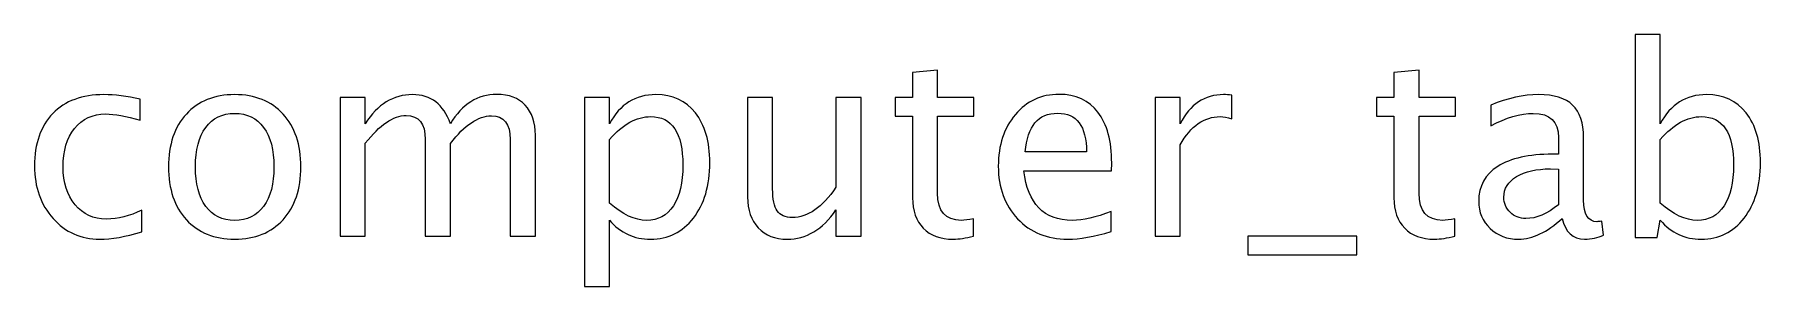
# Model space of a CAD drawing. Header units: centimetres. Extents: x -145 to 75, y -70 to 149.
# Drawn here: x -145.03 to -133.39, y 101.93 to 103.63 of the extents above; entities that cross this region are included whole.
import ezdxf

# ---------------------------------------------------------------- set-up
doc = ezdxf.new("R2010")
doc.units = ezdxf.units.CM
doc.header["$MEASUREMENT"] = 0
doc.layers.add('Layer 1', color=7, linetype='Continuous')

msp = doc.modelspace()

# ---------------------------------------------------------------- linework, layer by layer
at = {"layer": 'Layer 1'}
for points, knots in [([(-134.23418, 102.25536), (-134.23418, 102.25536), (-134.23418, 103.6259), (-134.23418, 103.6259), (-134.23418, 103.6259), (-134.23418, 103.6259), (-134.06484, 103.6259), (-134.06484, 103.6259), (-134.06484, 103.6259), (-134.06484, 103.6259), (-134.06484, 103.02412), (-134.06484, 103.02412), (-134.06484, 103.02412), (-133.99546, 103.15494), (-133.8911, 103.2202), (-133.75205, 103.2202), (-133.75205, 103.2202), (-133.63945, 103.2202), (-133.55096, 103.17934), (-133.48629, 103.09732), (-133.48629, 103.09732), (-133.42161, 103.0153), (-133.38927, 102.90329), (-133.38927, 102.7613), (-133.38927, 102.7613), (-133.38927, 102.60666), (-133.42602, 102.48172), (-133.49922, 102.38706), (-133.49922, 102.38706), (-133.57242, 102.2921), (-133.66885, 102.24477), (-133.78821, 102.24477), (-133.78821, 102.24477), (-133.89904, 102.24477), (-133.99135, 102.28711), (-134.06484, 102.37207), (-134.06484, 102.37207), (-134.06484, 102.37207), (-134.08542, 102.25536), (-134.08542, 102.25536), (-134.08542, 102.25536), (-134.08542, 102.25536), (-134.23418, 102.25536), (-134.23418, 102.25536)], [0, 0, 0, 0, 0.08333333, 0.08333333, 0.08333333, 0.08333333, 0.16666667, 0.16666667, 0.16666667, 0.16666667, 0.25, 0.25, 0.25, 0.25, 0.33333333, 0.33333333, 0.33333333, 0.33333333, 0.41666667, 0.41666667, 0.41666667, 0.41666667, 0.5, 0.5, 0.5, 0.5, 0.58333333, 0.58333333, 0.58333333, 0.58333333, 0.66666667, 0.66666667, 0.66666667, 0.66666667, 0.75, 0.75, 0.75, 0.75, 0.83333333, 0.83333333, 0.83333333, 0.83333333, 1, 1, 1, 1]), ([(-138.69592, 102.26623), (-138.74825, 102.25183), (-138.79382, 102.24477), (-138.83233, 102.24477), (-138.83233, 102.24477), (-138.91876, 102.24477), (-138.98608, 102.26947), (-139.0343, 102.31886), (-139.0343, 102.31886), (-139.0828, 102.36825), (-139.10691, 102.43674), (-139.10691, 102.52464), (-139.10691, 102.52464), (-139.10691, 102.52464), (-139.10691, 103.0738), (-139.10691, 103.0738), (-139.10691, 103.0738), (-139.10691, 103.0738), (-139.22392, 103.0738), (-139.22392, 103.0738), (-139.22392, 103.0738), (-139.22392, 103.0738), (-139.22392, 103.2008), (-139.22392, 103.2008), (-139.22392, 103.2008), (-139.22392, 103.2008), (-139.10691, 103.2008), (-139.10691, 103.2008), (-139.10691, 103.2008), (-139.10691, 103.2008), (-139.10691, 103.36984), (-139.10691, 103.36984), (-139.10691, 103.36984), (-139.10691, 103.36984), (-138.93758, 103.38601), (-138.93758, 103.38601), (-138.93758, 103.38601), (-138.93758, 103.38601), (-138.93758, 103.2008), (-138.93758, 103.2008), (-138.93758, 103.2008), (-138.93758, 103.2008), (-138.6924, 103.2008), (-138.6924, 103.2008), (-138.6924, 103.2008), (-138.6924, 103.2008), (-138.6924, 103.0738), (-138.6924, 103.0738), (-138.6924, 103.0738), (-138.6924, 103.0738), (-138.93758, 103.0738), (-138.93758, 103.0738), (-138.93758, 103.0738), (-138.93758, 103.0738), (-138.93758, 102.55522), (-138.93758, 102.55522), (-138.93758, 102.55522), (-138.93758, 102.43292), (-138.88437, 102.37177), (-138.77824, 102.37177), (-138.77824, 102.37177), (-138.7556, 102.37177), (-138.72826, 102.3756), (-138.69592, 102.38294), (-138.69592, 102.38294), (-138.69592, 102.38294), (-138.69592, 102.26623), (-138.69592, 102.26623)], [0, 0, 0, 0, 0.05555556, 0.05555556, 0.05555556, 0.05555556, 0.11111111, 0.11111111, 0.11111111, 0.11111111, 0.16666667, 0.16666667, 0.16666667, 0.16666667, 0.22222222, 0.22222222, 0.22222222, 0.22222222, 0.27777778, 0.27777778, 0.27777778, 0.27777778, 0.33333333, 0.33333333, 0.33333333, 0.33333333, 0.38888889, 0.38888889, 0.38888889, 0.38888889, 0.44444444, 0.44444444, 0.44444444, 0.44444444, 0.5, 0.5, 0.5, 0.5, 0.55555556, 0.55555556, 0.55555556, 0.55555556, 0.61111111, 0.61111111, 0.61111111, 0.61111111, 0.66666667, 0.66666667, 0.66666667, 0.66666667, 0.72222222, 0.72222222, 0.72222222, 0.72222222, 0.77777778, 0.77777778, 0.77777778, 0.77777778, 0.83333333, 0.83333333, 0.83333333, 0.83333333, 0.88888889, 0.88888889, 0.88888889, 0.88888889, 1, 1, 1, 1]), ([(-135.44978, 102.26623), (-135.50211, 102.25183), (-135.54768, 102.24477), (-135.58619, 102.24477), (-135.58619, 102.24477), (-135.67262, 102.24477), (-135.73994, 102.26947), (-135.78816, 102.31886), (-135.78816, 102.31886), (-135.83666, 102.36825), (-135.86077, 102.43674), (-135.86077, 102.52464), (-135.86077, 102.52464), (-135.86077, 102.52464), (-135.86077, 103.0738), (-135.86077, 103.0738), (-135.86077, 103.0738), (-135.86077, 103.0738), (-135.97778, 103.0738), (-135.97778, 103.0738), (-135.97778, 103.0738), (-135.97778, 103.0738), (-135.97778, 103.2008), (-135.97778, 103.2008), (-135.97778, 103.2008), (-135.97778, 103.2008), (-135.86077, 103.2008), (-135.86077, 103.2008), (-135.86077, 103.2008), (-135.86077, 103.2008), (-135.86077, 103.36984), (-135.86077, 103.36984), (-135.86077, 103.36984), (-135.86077, 103.36984), (-135.69144, 103.38601), (-135.69144, 103.38601), (-135.69144, 103.38601), (-135.69144, 103.38601), (-135.69144, 103.2008), (-135.69144, 103.2008), (-135.69144, 103.2008), (-135.69144, 103.2008), (-135.44626, 103.2008), (-135.44626, 103.2008), (-135.44626, 103.2008), (-135.44626, 103.2008), (-135.44626, 103.0738), (-135.44626, 103.0738), (-135.44626, 103.0738), (-135.44626, 103.0738), (-135.69144, 103.0738), (-135.69144, 103.0738), (-135.69144, 103.0738), (-135.69144, 103.0738), (-135.69144, 102.55522), (-135.69144, 102.55522), (-135.69144, 102.55522), (-135.69144, 102.43292), (-135.63823, 102.37177), (-135.5321, 102.37177), (-135.5321, 102.37177), (-135.50946, 102.37177), (-135.48212, 102.3756), (-135.44978, 102.38294), (-135.44978, 102.38294), (-135.44978, 102.38294), (-135.44978, 102.26623), (-135.44978, 102.26623)], [0, 0, 0, 0, 0.05555556, 0.05555556, 0.05555556, 0.05555556, 0.11111111, 0.11111111, 0.11111111, 0.11111111, 0.16666667, 0.16666667, 0.16666667, 0.16666667, 0.22222222, 0.22222222, 0.22222222, 0.22222222, 0.27777778, 0.27777778, 0.27777778, 0.27777778, 0.33333333, 0.33333333, 0.33333333, 0.33333333, 0.38888889, 0.38888889, 0.38888889, 0.38888889, 0.44444444, 0.44444444, 0.44444444, 0.44444444, 0.5, 0.5, 0.5, 0.5, 0.55555556, 0.55555556, 0.55555556, 0.55555556, 0.61111111, 0.61111111, 0.61111111, 0.61111111, 0.66666667, 0.66666667, 0.66666667, 0.66666667, 0.72222222, 0.72222222, 0.72222222, 0.72222222, 0.77777778, 0.77777778, 0.77777778, 0.77777778, 0.83333333, 0.83333333, 0.83333333, 0.83333333, 0.88888889, 0.88888889, 0.88888889, 0.88888889, 1, 1, 1, 1]), ([(-144.30364, 102.29416), (-144.41329, 102.26124), (-144.50795, 102.24477), (-144.58762, 102.24477), (-144.58762, 102.24477), (-144.71403, 102.24477), (-144.81869, 102.29152), (-144.90189, 102.38471), (-144.90189, 102.38471), (-144.98508, 102.47819), (-145.02683, 102.59608), (-145.02683, 102.73807), (-145.02683, 102.73807), (-145.02683, 102.88977), (-144.98567, 103.00824), (-144.90336, 103.09291), (-144.90336, 103.09291), (-144.82104, 103.17787), (-144.7061, 103.2202), (-144.55852, 103.2202), (-144.55852, 103.2202), (-144.4859, 103.2202), (-144.40418, 103.21021), (-144.31422, 103.19022), (-144.31422, 103.19022), (-144.31422, 103.19022), (-144.31422, 103.04734), (-144.31422, 103.04734), (-144.31422, 103.04734), (-144.40976, 103.07557), (-144.48767, 103.08968), (-144.54764, 103.08968), (-144.54764, 103.08968), (-144.63466, 103.08968), (-144.70433, 103.05704), (-144.75637, 102.99207), (-144.75637, 102.99207), (-144.8084, 102.9271), (-144.83457, 102.84038), (-144.83457, 102.73219), (-144.83457, 102.73219), (-144.83457, 102.62724), (-144.80752, 102.54258), (-144.75372, 102.47761), (-144.75372, 102.47761), (-144.69992, 102.41293), (-144.62966, 102.38059), (-144.54235, 102.38059), (-144.54235, 102.38059), (-144.46503, 102.38059), (-144.38566, 102.40058), (-144.30364, 102.44057), (-144.30364, 102.44057), (-144.30364, 102.44057), (-144.30364, 102.29416), (-144.30364, 102.29416)], [0, 0, 0, 0, 0.06666667, 0.06666667, 0.06666667, 0.06666667, 0.13333333, 0.13333333, 0.13333333, 0.13333333, 0.2, 0.2, 0.2, 0.2, 0.26666667, 0.26666667, 0.26666667, 0.26666667, 0.33333333, 0.33333333, 0.33333333, 0.33333333, 0.4, 0.4, 0.4, 0.4, 0.46666667, 0.46666667, 0.46666667, 0.46666667, 0.53333333, 0.53333333, 0.53333333, 0.53333333, 0.6, 0.6, 0.6, 0.6, 0.66666667, 0.66666667, 0.66666667, 0.66666667, 0.73333333, 0.73333333, 0.73333333, 0.73333333, 0.8, 0.8, 0.8, 0.8, 0.86666667, 0.86666667, 0.86666667, 0.86666667, 1, 1, 1, 1]), ([(-143.67716, 102.24477), (-143.81445, 102.24477), (-143.92322, 102.28858), (-144.00318, 102.37618), (-144.00318, 102.37618), (-144.08344, 102.46379), (-144.12342, 102.58285), (-144.12342, 102.73308), (-144.12342, 102.73308), (-144.12342, 102.88301), (-144.08344, 103.00178), (-144.00318, 103.08909), (-144.00318, 103.08909), (-143.92322, 103.1764), (-143.81445, 103.2202), (-143.67716, 103.2202), (-143.67716, 103.2202), (-143.53987, 103.2202), (-143.43109, 103.1764), (-143.35113, 103.08909), (-143.35113, 103.08909), (-143.27087, 103.00178), (-143.23089, 102.88301), (-143.23089, 102.73308), (-143.23089, 102.73308), (-143.23089, 102.58285), (-143.27087, 102.46379), (-143.35113, 102.37618), (-143.35113, 102.37618), (-143.43109, 102.28858), (-143.53987, 102.24477), (-143.67716, 102.24477)], [0, 0, 0, 0, 0.11111111, 0.11111111, 0.11111111, 0.11111111, 0.22222222, 0.22222222, 0.22222222, 0.22222222, 0.33333333, 0.33333333, 0.33333333, 0.33333333, 0.44444444, 0.44444444, 0.44444444, 0.44444444, 0.55555556, 0.55555556, 0.55555556, 0.55555556, 0.66666667, 0.66666667, 0.66666667, 0.66666667, 0.77777778, 0.77777778, 0.77777778, 0.77777778, 1, 1, 1, 1]), ([(-142.96572, 102.26594), (-142.96572, 102.26594), (-142.96572, 103.2008), (-142.96572, 103.2008), (-142.96572, 103.2008), (-142.96572, 103.2008), (-142.79638, 103.2008), (-142.79638, 103.2008), (-142.79638, 103.2008), (-142.79638, 103.2008), (-142.79638, 103.02412), (-142.79638, 103.02412), (-142.79638, 103.02412), (-142.71377, 103.15494), (-142.60794, 103.2202), (-142.47829, 103.2202), (-142.47829, 103.2202), (-142.35335, 103.2202), (-142.26839, 103.15494), (-142.22312, 103.02412), (-142.22312, 103.02412), (-142.14286, 103.15612), (-142.0382, 103.22197), (-141.90973, 103.22197), (-141.90973, 103.22197), (-141.82771, 103.22197), (-141.76392, 103.19786), (-141.71835, 103.14935), (-141.71835, 103.14935), (-141.67279, 103.10085), (-141.64985, 103.03294), (-141.64985, 102.94563), (-141.64985, 102.94563), (-141.64985, 102.94563), (-141.64985, 102.26594), (-141.64985, 102.26594), (-141.64985, 102.26594), (-141.64985, 102.26594), (-141.81919, 102.26594), (-141.81919, 102.26594), (-141.81919, 102.26594), (-141.81919, 102.26594), (-141.81919, 102.9177), (-141.81919, 102.9177), (-141.81919, 102.9177), (-141.81919, 103.02412), (-141.86152, 103.07733), (-141.94619, 103.07733), (-141.94619, 103.07733), (-142.03409, 103.07733), (-142.1264, 103.0153), (-142.22312, 102.89095), (-142.22312, 102.89095), (-142.22312, 102.89095), (-142.22312, 102.26594), (-142.22312, 102.26594), (-142.22312, 102.26594), (-142.22312, 102.26594), (-142.39245, 102.26594), (-142.39245, 102.26594), (-142.39245, 102.26594), (-142.39245, 102.26594), (-142.39245, 102.91829), (-142.39245, 102.91829), (-142.39245, 102.91829), (-142.39245, 103.02559), (-142.43537, 103.07909), (-142.52151, 103.07909), (-142.52151, 103.07909), (-142.60706, 103.07909), (-142.69878, 103.01677), (-142.79638, 102.89183), (-142.79638, 102.89183), (-142.79638, 102.89183), (-142.79638, 102.26594), (-142.79638, 102.26594), (-142.79638, 102.26594), (-142.79638, 102.26594), (-142.96572, 102.26594), (-142.96572, 102.26594)], [0, 0, 0, 0, 0.04761905, 0.04761905, 0.04761905, 0.04761905, 0.0952381, 0.0952381, 0.0952381, 0.0952381, 0.14285714, 0.14285714, 0.14285714, 0.14285714, 0.19047619, 0.19047619, 0.19047619, 0.19047619, 0.23809524, 0.23809524, 0.23809524, 0.23809524, 0.28571429, 0.28571429, 0.28571429, 0.28571429, 0.33333333, 0.33333333, 0.33333333, 0.33333333, 0.38095238, 0.38095238, 0.38095238, 0.38095238, 0.42857143, 0.42857143, 0.42857143, 0.42857143, 0.47619048, 0.47619048, 0.47619048, 0.47619048, 0.52380952, 0.52380952, 0.52380952, 0.52380952, 0.57142857, 0.57142857, 0.57142857, 0.57142857, 0.61904762, 0.61904762, 0.61904762, 0.61904762, 0.66666667, 0.66666667, 0.66666667, 0.66666667, 0.71428571, 0.71428571, 0.71428571, 0.71428571, 0.76190476, 0.76190476, 0.76190476, 0.76190476, 0.80952381, 0.80952381, 0.80952381, 0.80952381, 0.85714286, 0.85714286, 0.85714286, 0.85714286, 0.9047619, 0.9047619, 0.9047619, 0.9047619, 1, 1, 1, 1]), ([(-141.31883, 101.92551), (-141.31883, 101.92551), (-141.31883, 103.2008), (-141.31883, 103.2008), (-141.31883, 103.2008), (-141.31883, 103.2008), (-141.14949, 103.2008), (-141.14949, 103.2008), (-141.14949, 103.2008), (-141.14949, 103.2008), (-141.14949, 103.02412), (-141.14949, 103.02412), (-141.14949, 103.02412), (-141.08011, 103.15494), (-140.97575, 103.2202), (-140.8367, 103.2202), (-140.8367, 103.2202), (-140.7241, 103.2202), (-140.63561, 103.17934), (-140.57094, 103.09732), (-140.57094, 103.09732), (-140.50626, 103.0153), (-140.47392, 102.90329), (-140.47392, 102.7613), (-140.47392, 102.7613), (-140.47392, 102.60666), (-140.51067, 102.48172), (-140.58387, 102.38706), (-140.58387, 102.38706), (-140.65707, 102.2921), (-140.7535, 102.24477), (-140.87286, 102.24477), (-140.87286, 102.24477), (-140.98369, 102.24477), (-141.076, 102.28711), (-141.14949, 102.37207), (-141.14949, 102.37207), (-141.14949, 102.37207), (-141.14949, 101.92551), (-141.14949, 101.92551), (-141.14949, 101.92551), (-141.14949, 101.92551), (-141.31883, 101.92551), (-141.31883, 101.92551)], [0, 0, 0, 0, 0.08333333, 0.08333333, 0.08333333, 0.08333333, 0.16666667, 0.16666667, 0.16666667, 0.16666667, 0.25, 0.25, 0.25, 0.25, 0.33333333, 0.33333333, 0.33333333, 0.33333333, 0.41666667, 0.41666667, 0.41666667, 0.41666667, 0.5, 0.5, 0.5, 0.5, 0.58333333, 0.58333333, 0.58333333, 0.58333333, 0.66666667, 0.66666667, 0.66666667, 0.66666667, 0.75, 0.75, 0.75, 0.75, 0.83333333, 0.83333333, 0.83333333, 0.83333333, 1, 1, 1, 1]), ([(-139.62315, 102.26594), (-139.62315, 102.26594), (-139.62315, 102.44174), (-139.62315, 102.44174), (-139.62315, 102.44174), (-139.7134, 102.31033), (-139.82305, 102.24477), (-139.95182, 102.24477), (-139.95182, 102.24477), (-140.03354, 102.24477), (-140.09851, 102.27035), (-140.14673, 102.3218), (-140.14673, 102.3218), (-140.19523, 102.37324), (-140.21934, 102.44233), (-140.21934, 102.52964), (-140.21934, 102.52964), (-140.21934, 102.52964), (-140.21934, 103.2008), (-140.21934, 103.2008), (-140.21934, 103.2008), (-140.21934, 103.2008), (-140.05001, 103.2008), (-140.05001, 103.2008), (-140.05001, 103.2008), (-140.05001, 103.2008), (-140.05001, 102.58491), (-140.05001, 102.58491), (-140.05001, 102.58491), (-140.05001, 102.51465), (-140.03972, 102.46497), (-140.01943, 102.43557), (-140.01943, 102.43557), (-139.99885, 102.40588), (-139.96475, 102.39118), (-139.91683, 102.39118), (-139.91683, 102.39118), (-139.81335, 102.39118), (-139.71516, 102.45909), (-139.62315, 102.5952), (-139.62315, 102.5952), (-139.62315, 102.5952), (-139.62315, 103.2008), (-139.62315, 103.2008), (-139.62315, 103.2008), (-139.62315, 103.2008), (-139.45381, 103.2008), (-139.45381, 103.2008), (-139.45381, 103.2008), (-139.45381, 103.2008), (-139.45381, 102.26594), (-139.45381, 102.26594), (-139.45381, 102.26594), (-139.45381, 102.26594), (-139.62315, 102.26594), (-139.62315, 102.26594)], [0, 0, 0, 0, 0.06666667, 0.06666667, 0.06666667, 0.06666667, 0.13333333, 0.13333333, 0.13333333, 0.13333333, 0.2, 0.2, 0.2, 0.2, 0.26666667, 0.26666667, 0.26666667, 0.26666667, 0.33333333, 0.33333333, 0.33333333, 0.33333333, 0.4, 0.4, 0.4, 0.4, 0.46666667, 0.46666667, 0.46666667, 0.46666667, 0.53333333, 0.53333333, 0.53333333, 0.53333333, 0.6, 0.6, 0.6, 0.6, 0.66666667, 0.66666667, 0.66666667, 0.66666667, 0.73333333, 0.73333333, 0.73333333, 0.73333333, 0.8, 0.8, 0.8, 0.8, 0.86666667, 0.86666667, 0.86666667, 0.86666667, 1, 1, 1, 1]), ([(-137.76812, 102.29593), (-137.88189, 102.26182), (-137.9792, 102.24477), (-138.06034, 102.24477), (-138.06034, 102.24477), (-138.19881, 102.24477), (-138.3114, 102.29063), (-138.39813, 102.38206), (-138.39813, 102.38206), (-138.48485, 102.47349), (-138.52836, 102.59197), (-138.52836, 102.73778), (-138.52836, 102.73778), (-138.52836, 102.87919), (-138.49014, 102.99531), (-138.41341, 103.08615), (-138.41341, 103.08615), (-138.33668, 103.1767), (-138.23849, 103.22197), (-138.11884, 103.22197), (-138.11884, 103.22197), (-138.00566, 103.22197), (-137.91805, 103.18169), (-137.85632, 103.10114), (-137.85632, 103.10114), (-137.79458, 103.02059), (-137.76371, 102.90653), (-137.76371, 102.75865), (-137.76371, 102.75865), (-137.76371, 102.75865), (-137.7646, 102.70691), (-137.7646, 102.70691), (-137.7646, 102.70691), (-137.7646, 102.70691), (-138.3555, 102.70691), (-138.3555, 102.70691), (-138.3555, 102.70691), (-138.3308, 102.48349), (-138.22174, 102.37177), (-138.02859, 102.37177), (-138.02859, 102.37177), (-137.95774, 102.37177), (-137.87102, 102.39176), (-137.76812, 102.43175), (-137.76812, 102.43175), (-137.76812, 102.43175), (-137.76812, 102.29593), (-137.76812, 102.29593)], [0, 0, 0, 0, 0.07692308, 0.07692308, 0.07692308, 0.07692308, 0.15384615, 0.15384615, 0.15384615, 0.15384615, 0.23076923, 0.23076923, 0.23076923, 0.23076923, 0.30769231, 0.30769231, 0.30769231, 0.30769231, 0.38461538, 0.38461538, 0.38461538, 0.38461538, 0.46153846, 0.46153846, 0.46153846, 0.46153846, 0.53846154, 0.53846154, 0.53846154, 0.53846154, 0.61538462, 0.61538462, 0.61538462, 0.61538462, 0.69230769, 0.69230769, 0.69230769, 0.69230769, 0.76923077, 0.76923077, 0.76923077, 0.76923077, 0.84615385, 0.84615385, 0.84615385, 0.84615385, 1, 1, 1, 1]), ([(-137.4715, 102.26594), (-137.4715, 102.26594), (-137.4715, 103.2008), (-137.4715, 103.2008), (-137.4715, 103.2008), (-137.4715, 103.2008), (-137.30216, 103.2008), (-137.30216, 103.2008), (-137.30216, 103.2008), (-137.30216, 103.2008), (-137.30216, 103.02412), (-137.30216, 103.02412), (-137.30216, 103.02412), (-137.23484, 103.15494), (-137.13724, 103.2202), (-137.00906, 103.2202), (-137.00906, 103.2202), (-136.99172, 103.2202), (-136.97349, 103.21873), (-136.95468, 103.21579), (-136.95468, 103.21579), (-136.95468, 103.21579), (-136.95468, 103.05734), (-136.95468, 103.05734), (-136.95468, 103.05734), (-136.98407, 103.06704), (-137.00995, 103.07204), (-137.03229, 103.07204), (-137.03229, 103.07204), (-137.13989, 103.07204), (-137.22984, 103.00854), (-137.30216, 102.88124), (-137.30216, 102.88124), (-137.30216, 102.88124), (-137.30216, 102.26594), (-137.30216, 102.26594), (-137.30216, 102.26594), (-137.30216, 102.26594), (-137.4715, 102.26594), (-137.4715, 102.26594)], [0, 0, 0, 0, 0.09090909, 0.09090909, 0.09090909, 0.09090909, 0.18181818, 0.18181818, 0.18181818, 0.18181818, 0.27272727, 0.27272727, 0.27272727, 0.27272727, 0.36363636, 0.36363636, 0.36363636, 0.36363636, 0.45454545, 0.45454545, 0.45454545, 0.45454545, 0.54545455, 0.54545455, 0.54545455, 0.54545455, 0.63636364, 0.63636364, 0.63636364, 0.63636364, 0.72727273, 0.72727273, 0.72727273, 0.72727273, 0.81818182, 0.81818182, 0.81818182, 0.81818182, 1, 1, 1, 1]), ([(-134.7263, 102.385), (-134.82802, 102.29152), (-134.92591, 102.24477), (-135.01999, 102.24477), (-135.01999, 102.24477), (-135.09731, 102.24477), (-135.16169, 102.26888), (-135.21255, 102.31739), (-135.21255, 102.31739), (-135.2637, 102.36589), (-135.28928, 102.42704), (-135.28928, 102.50083), (-135.28928, 102.50083), (-135.28928, 102.60284), (-135.24635, 102.68134), (-135.16051, 102.73602), (-135.16051, 102.73602), (-135.07467, 102.7907), (-134.95149, 102.81804), (-134.79098, 102.81804), (-134.79098, 102.81804), (-134.79098, 102.81804), (-134.75129, 102.81804), (-134.75129, 102.81804), (-134.75129, 102.81804), (-134.75129, 102.81804), (-134.75129, 102.93063), (-134.75129, 102.93063), (-134.75129, 102.93063), (-134.75129, 103.03911), (-134.80773, 103.0932), (-134.92092, 103.0932), (-134.92092, 103.0932), (-135.00852, 103.0932), (-135.10436, 103.06557), (-135.20814, 103.0103), (-135.20814, 103.0103), (-135.20814, 103.0103), (-135.20814, 103.14965), (-135.20814, 103.14965), (-135.20814, 103.14965), (-135.09407, 103.19669), (-134.98647, 103.2202), (-134.88564, 103.2202), (-134.88564, 103.2202), (-134.78186, 103.2202), (-134.70513, 103.19669), (-134.65604, 103.14935), (-134.65604, 103.14935), (-134.60665, 103.10202), (-134.58196, 103.02912), (-134.58196, 102.93063), (-134.58196, 102.93063), (-134.58196, 102.93063), (-134.58196, 102.50818), (-134.58196, 102.50818), (-134.58196, 102.50818), (-134.58196, 102.41146), (-134.55226, 102.36295), (-134.49259, 102.36295), (-134.49259, 102.36295), (-134.48524, 102.36295), (-134.47436, 102.36413), (-134.45995, 102.36648), (-134.45995, 102.36648), (-134.45995, 102.36648), (-134.4479, 102.27241), (-134.4479, 102.27241), (-134.4479, 102.27241), (-134.48641, 102.25389), (-134.52874, 102.24477), (-134.57519, 102.24477), (-134.57519, 102.24477), (-134.65428, 102.24477), (-134.70455, 102.29152), (-134.7263, 102.385)], [0, 0, 0, 0, 0.05, 0.05, 0.05, 0.05, 0.1, 0.1, 0.1, 0.1, 0.15, 0.15, 0.15, 0.15, 0.2, 0.2, 0.2, 0.2, 0.25, 0.25, 0.25, 0.25, 0.3, 0.3, 0.3, 0.3, 0.35, 0.35, 0.35, 0.35, 0.4, 0.4, 0.4, 0.4, 0.45, 0.45, 0.45, 0.45, 0.5, 0.5, 0.5, 0.5, 0.55, 0.55, 0.55, 0.55, 0.6, 0.6, 0.6, 0.6, 0.65, 0.65, 0.65, 0.65, 0.7, 0.7, 0.7, 0.7, 0.75, 0.75, 0.75, 0.75, 0.8, 0.8, 0.8, 0.8, 0.85, 0.85, 0.85, 0.85, 0.9, 0.9, 0.9, 0.9, 1, 1, 1, 1]), ([(-143.67745, 102.37177), (-143.59366, 102.37177), (-143.5284, 102.40323), (-143.48195, 102.46644), (-143.48195, 102.46644), (-143.4358, 102.52935), (-143.41257, 102.61842), (-143.41257, 102.73308), (-143.41257, 102.73308), (-143.41257, 102.84744), (-143.4358, 102.93622), (-143.48195, 102.99913), (-143.48195, 102.99913), (-143.5284, 103.06175), (-143.59366, 103.0932), (-143.67745, 103.0932), (-143.67745, 103.0932), (-143.76153, 103.0932), (-143.82679, 103.06175), (-143.87265, 102.99913), (-143.87265, 102.99913), (-143.91881, 102.93622), (-143.94174, 102.84744), (-143.94174, 102.73308), (-143.94174, 102.73308), (-143.94174, 102.61842), (-143.91881, 102.52935), (-143.87265, 102.46644), (-143.87265, 102.46644), (-143.82679, 102.40323), (-143.76153, 102.37177), (-143.67745, 102.37177)], [0, 0, 0, 0, 0.11111111, 0.11111111, 0.11111111, 0.11111111, 0.22222222, 0.22222222, 0.22222222, 0.22222222, 0.33333333, 0.33333333, 0.33333333, 0.33333333, 0.44444444, 0.44444444, 0.44444444, 0.44444444, 0.55555556, 0.55555556, 0.55555556, 0.55555556, 0.66666667, 0.66666667, 0.66666667, 0.66666667, 0.77777778, 0.77777778, 0.77777778, 0.77777778, 1, 1, 1, 1]), ([(-141.14949, 102.48878), (-141.06218, 102.41087), (-140.97898, 102.37177), (-140.8999, 102.37177), (-140.8999, 102.37177), (-140.822, 102.37177), (-140.76173, 102.40441), (-140.7194, 102.46938), (-140.7194, 102.46938), (-140.67677, 102.53435), (-140.6556, 102.62577), (-140.6556, 102.74395), (-140.6556, 102.74395), (-140.6556, 102.96268), (-140.72792, 103.07204), (-140.87256, 103.07204), (-140.87256, 103.07204), (-140.96722, 103.07204), (-141.05953, 103.02088), (-141.14949, 102.91829), (-141.14949, 102.91829), (-141.14949, 102.91829), (-141.14949, 102.48878), (-141.14949, 102.48878)], [0, 0, 0, 0, 0.14285714, 0.14285714, 0.14285714, 0.14285714, 0.28571429, 0.28571429, 0.28571429, 0.28571429, 0.42857143, 0.42857143, 0.42857143, 0.42857143, 0.57142857, 0.57142857, 0.57142857, 0.57142857, 0.71428571, 0.71428571, 0.71428571, 0.71428571, 1, 1, 1, 1]), ([(-138.34668, 102.83391), (-138.34668, 102.83391), (-137.93393, 102.83391), (-137.93393, 102.83391), (-137.93393, 102.83391), (-137.93393, 103.00795), (-137.9989, 103.09497), (-138.12854, 103.09497), (-138.12854, 103.09497), (-138.25907, 103.09497), (-138.33169, 103.00795), (-138.34668, 102.83391)], [0, 0, 0, 0, 0.25, 0.25, 0.25, 0.25, 0.5, 0.5, 0.5, 0.5, 1, 1, 1, 1]), ([(-134.06484, 102.48878), (-133.97753, 102.41087), (-133.89433, 102.37177), (-133.81525, 102.37177), (-133.81525, 102.37177), (-133.73735, 102.37177), (-133.67708, 102.40441), (-133.63475, 102.46938), (-133.63475, 102.46938), (-133.59212, 102.53435), (-133.57095, 102.62577), (-133.57095, 102.74395), (-133.57095, 102.74395), (-133.57095, 102.96268), (-133.64327, 103.07204), (-133.78791, 103.07204), (-133.78791, 103.07204), (-133.88257, 103.07204), (-133.97488, 103.02088), (-134.06484, 102.91829), (-134.06484, 102.91829), (-134.06484, 102.91829), (-134.06484, 102.48878), (-134.06484, 102.48878)], [0, 0, 0, 0, 0.14285714, 0.14285714, 0.14285714, 0.14285714, 0.28571429, 0.28571429, 0.28571429, 0.28571429, 0.42857143, 0.42857143, 0.42857143, 0.42857143, 0.57142857, 0.57142857, 0.57142857, 0.57142857, 0.71428571, 0.71428571, 0.71428571, 0.71428571, 1, 1, 1, 1]), ([(-134.75129, 102.47731), (-134.75129, 102.47731), (-134.75129, 102.7175), (-134.75129, 102.7175), (-134.75129, 102.7175), (-134.75129, 102.7175), (-134.80568, 102.71926), (-134.80568, 102.71926), (-134.80568, 102.71926), (-134.89975, 102.71926), (-134.9756, 102.70191), (-135.03351, 102.66722), (-135.03351, 102.66722), (-135.09113, 102.63224), (-135.11994, 102.58609), (-135.11994, 102.52847), (-135.11994, 102.52847), (-135.11994, 102.48819), (-135.10554, 102.45409), (-135.07702, 102.42616), (-135.07702, 102.42616), (-135.04821, 102.39823), (-135.01323, 102.38412), (-134.97178, 102.38412), (-134.97178, 102.38412), (-134.90122, 102.38412), (-134.82772, 102.41528), (-134.75129, 102.47731)], [0, 0, 0, 0, 0.125, 0.125, 0.125, 0.125, 0.25, 0.25, 0.25, 0.25, 0.375, 0.375, 0.375, 0.375, 0.5, 0.5, 0.5, 0.5, 0.625, 0.625, 0.625, 0.625, 0.75, 0.75, 0.75, 0.75, 1, 1, 1, 1]), ([(-136.84503, 102.13894), (-136.84503, 102.13894), (-136.84503, 102.26594), (-136.84503, 102.26594), (-136.84503, 102.26594), (-136.84503, 102.26594), (-136.11125, 102.26594), (-136.11125, 102.26594), (-136.11125, 102.26594), (-136.11125, 102.26594), (-136.11125, 102.13894), (-136.11125, 102.13894), (-136.11125, 102.13894), (-136.11125, 102.13894), (-136.84503, 102.13894), (-136.84503, 102.13894)], [0, 0, 0, 0, 0.2, 0.2, 0.2, 0.2, 0.4, 0.4, 0.4, 0.4, 0.6, 0.6, 0.6, 0.6, 1, 1, 1, 1])]:
    msp.add_open_spline(points, degree=3, knots=knots, dxfattribs=at)

doc.saveas('drawing.dxf')
